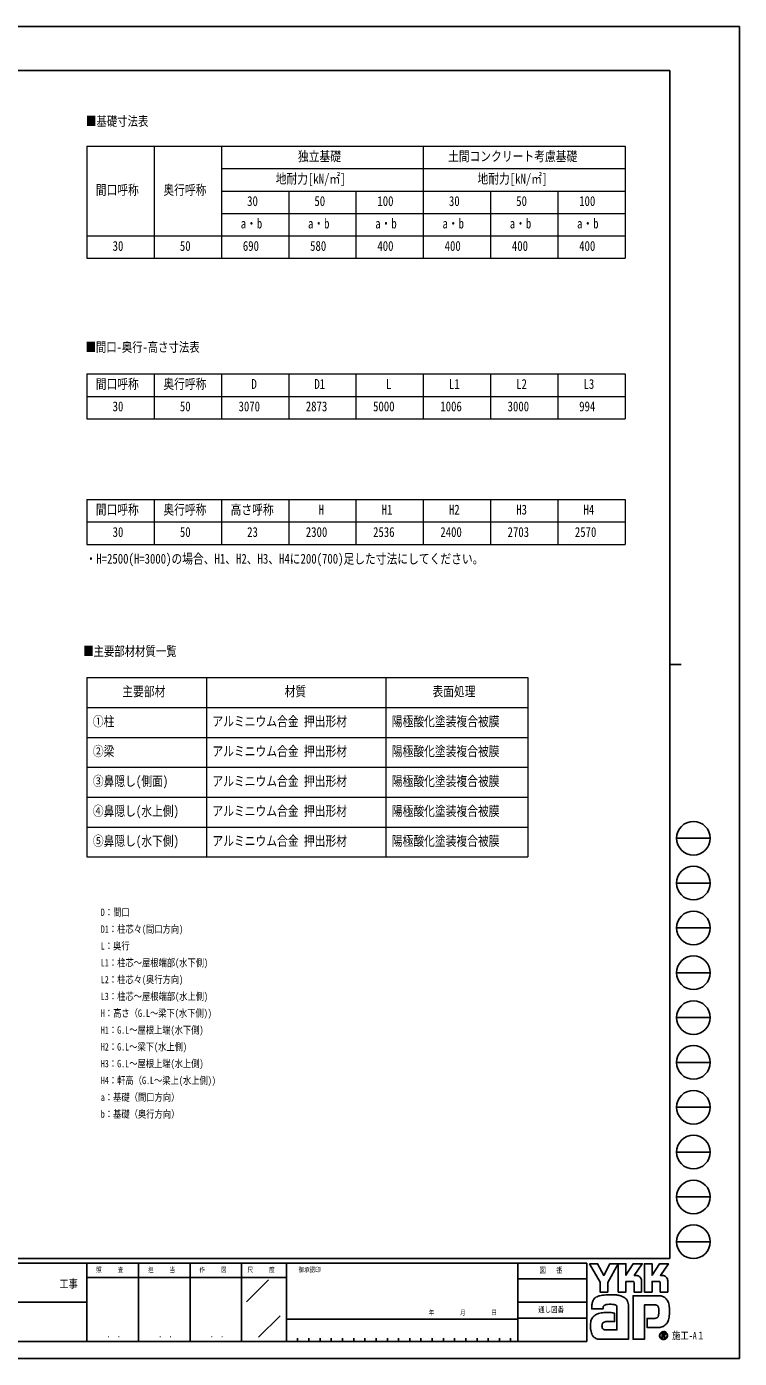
# Model space of a CAD drawing. Units: millimetres, scale not verified. Extents: x -12615 to 12615, y -8910 to 8910.
# Drawn here: x 3079 to 12615, y -8910 to 8910 of the extents above; entities that cross this region are included whole.
import ezdxf
from ezdxf.enums import TextEntityAlignment as Align

# ---------------------------------------------------------------- set-up
doc = ezdxf.new("R2010")
doc.units = ezdxf.units.MM
doc.header["$LTSCALE"] = 40
doc.layers.add('0-1_TABLE1', color=7, linetype='Continuous', lineweight=18)
doc.layers.add('0-2_USER1', color=3, linetype='Continuous')
doc.layers.add('0-7_YKK_ZWAK', color=7, linetype='Continuous')
doc.styles.add('ＭＳ ゴシック', font='')
doc.styles.get('ＭＳ ゴシック').set_extended_font_data('MS Gothic')

msp = doc.modelspace()

# ---------------------------------------------------------------- linework, layer by layer
at = {"layer": '0-1_TABLE1'}
for p, q in [((3885, 7310), (11085, 7310)), ((3885, 7310), (3885, 5810)), ((4785, 7310), (4785, 5810)), ((8385, 7310), (8385, 5810)), ((11085, 7310), (11085, 5810)), ((5685, 7010), (11085, 7010)), ((5685, 6710), (11085, 6710)), ((6585, 6710), (6585, 5810)), ((7485, 6710), (7485, 5810)), ((9285, 6710), (9285, 5810)), ((10185, 6710), (10185, 5810)), ((5685, 6410), (11085, 6410)), ((3885, 6110), (11085, 6110)), ((3885, 5810), (11085, 5810)), ((3885, 4262.94), (11085, 4262.94)), ((3885, 4262.94), (3885, 3662.94)), ((4785, 4262.94), (4785, 3662.94)), ((5685, 4262.94), (5685, 3662.94)), ((6585, 4262.94), (6585, 3662.94)), ((7485, 4262.94), (7485, 3662.94)), ((8385, 4262.94), (8385, 3662.94)), ((9285, 4262.94), (9285, 3662.94)), ((10185, 4262.94), (10185, 3662.94)), ((11085, 4262.94), (11085, 3662.94)), ((3885, 3962.94), (11085, 3962.94)), ((3885, 3662.94), (11085, 3662.94)), ((3885, 2581.7), (11085, 2581.7)), ((3885, 2581.7), (3885, 1981.7)), ((4785, 2581.7), (4785, 1981.7)), ((5685, 2581.7), (5685, 1981.7)), ((6585, 2581.7), (6585, 1981.7)), ((7485, 2581.7), (7485, 1981.7)), ((8385, 2581.7), (8385, 1981.7)), ((9285, 2581.7), (9285, 1981.7)), ((10185, 2581.7), (10185, 1981.7)), ((11085, 2581.7), (11085, 1981.7)), ((3885, 2281.7), (11085, 2281.7)), ((3885, 1981.7), (11085, 1981.7)), ((3885, 198.9), (9785, 198.9)), ((3885, 198.9), (3885, -2201.1)), ((5485, 198.9), (5485, -2201.1)), ((7885, 198.9), (7885, -2201.1)), ((9785, 198.9), (9785, -2201.1)), ((3885, -201.1), (9785, -201.1)), ((3885, -601.1), (9785, -601.1)), ((3885, -1001.1), (9785, -1001.1)), ((3885, -1401.1), (9785, -1401.1)), ((3885, -1801.1), (9785, -1801.1)), ((3885, -2201.1), (9785, -2201.1))]:
    msp.add_line(p, q, dxfattribs=at)
msp.add_lwpolyline([(5685, 7310), (5685, 7010), (5685, 6110), (5685, 5810)], dxfattribs=at)
at = {"layer": '0-7_YKK_ZWAK'}
for p, q in [((11685.06, 8325), (-11714.94, 8325)), ((11685.06, 8325), (11685.06, -7575)), ((11685.06, 375), (11835.06, 375)), ((11775.06, -1950), (12225.06, -1950)), ((11775.06, -2550), (12225.06, -2550)), ((11775.06, -3150), (12225.06, -3150)), ((11775.06, -3750), (12225.06, -3750)), ((11775.06, -4350), (12225.06, -4350)), ((11775.06, -4950), (12225.06, -4950)), ((11775.06, -5550), (12225.06, -5550)), ((11775.06, -6150), (12225.06, -6150)), ((11775.06, -6750), (12225.06, -6750)), ((11775.06, -7350), (12225.06, -7350)), ((11685.06, -7575), (-11714.94, -7575)), ((3885.06, -7635), (-14.94, -7635)), ((4575.06, -7635), (4575.06, -8685)), ((5265.06, -7635), (5265.06, -8685)), ((5955.06, -7635), (5955.06, -8685)), ((6555.06, -7635), (5955.06, -7635)), ((9652.56, -7635), (6555.06, -7635)), ((6555.06, -7635), (6555.06, -8685)), ((9652.56, -7635), (9652.56, -8685)), ((10575.06, -7635), (9652.56, -7635)), ((10575.06, -7635), (10575.06, -8685)), ((5955.06, -7830), (3885.06, -7830)), ((5955.06, -7830), (6555.06, -7830)), ((6021.31, -8154.87), (6315.11, -7861.08)), ((9652.56, -7845), (10575.06, -7845)), ((-14.94, -8160), (3885.06, -8160)), ((9652.56, -8160), (10575.06, -8160)), ((6182.02, -8627.97), (6470.68, -8339.3)), ((10575.06, -8370), (9652.56, -8370)), ((6555.06, -8385), (9652.56, -8385)), ((-14.94, -8685), (3885.06, -8685)), ((3885.06, -8685), (5955.06, -8685)), ((5955.06, -8685), (6555.06, -8685)), ((6555.06, -8685), (9652.56, -8685)), ((6705.06, -8640), (6705.06, -8685)), ((6855.06, -8640), (6855.06, -8685)), ((7005.06, -8640), (7005.06, -8685)), ((7155.06, -8640), (7155.06, -8685)), ((7305.06, -8640), (7305.06, -8685)), ((7455.06, -8640), (7455.06, -8685)), ((7605.06, -8640), (7605.06, -8685)), ((7755.06, -8640), (7755.06, -8685)), ((7905.06, -8640), (7905.06, -8685)), ((8055.06, -8640), (8055.06, -8685)), ((8205.06, -8640), (8205.06, -8685)), ((8355.06, -8640), (8355.06, -8685)), ((8505.06, -8640), (8505.06, -8685)), ((8655.06, -8640), (8655.06, -8685)), ((8805.06, -8640), (8805.06, -8685)), ((8955.06, -8640), (8955.06, -8685)), ((9105.06, -8640), (9105.06, -8685)), ((9255.06, -8640), (9255.06, -8685)), ((9405.06, -8640), (9405.06, -8685)), ((9555.06, -8640), (9555.06, -8685)), ((9652.56, -8685), (10575.06, -8685)), ((11600.02, -8651.94), (11600.02, -8651.94))]:
    msp.add_line(p, q, dxfattribs=at)
for points in [[(-12615, -8910), (12615, -8910), (12615, 8910), (-12615, 8910)], [(10608.06, -7644), (10718.49, -7644), (10801.41, -7800.3), (10884.12, -7644), (10994.63, -7644), (10853.01, -7895.97), (10853.01, -8022.4), (10752.29, -8022.4), (10752.29, -7892.57)]]:
    msp.add_lwpolyline(points, close=True, dxfattribs=at)
for points in [[(5955.06, -7635), (3885.06, -7635), (3885.06, -8685)], [(11191.64, -7879.83), (11096.31, -7879.83), (11096.31, -8022.29), (10994.74, -8022.29), (10994.74, -7644), (11096.31, -7644), (11096.31, -7798.75), (11196.21, -7644), (11315.52, -7644), (11208.48, -7800.64), (11212.27, -7800.64), (11216.46, -7800.64), (11220.76, -7800.64), (11224.9, -7800.64), (11228.6, -7800.64), (11231.58, -7800.64), (11233.57, -7800.64), (11234.3, -7800.64)], [(11542.53, -7879.83), (11447.31, -7879.83), (11447.31, -8022.4), (11345.69, -8022.4), (11345.69, -7644), (11447.31, -7644), (11447.31, -7798.75), (11547.1, -7644), (11666.41, -7644), (11559.37, -7800.64), (11563.2, -7800.64), (11567.41, -7800.64), (11571.71, -7800.64), (11575.84, -7800.64), (11579.52, -7800.64), (11582.49, -7800.64), (11584.47, -7800.64), (11585.19, -7800.64)], [(11263.52, -7806.64), (11275.65, -7813.57), (11285.92, -7822.6), (11294.18, -7833.36), (11300.27, -7845.45), (11304.03, -7858.49), (11305.32, -7872.11), (11305.32, -8022.65), (11206.23, -8022.65), (11206.23, -7894.23)], [(11614.45, -7806.64), (11626.61, -7813.57), (11636.92, -7822.6), (11645.22, -7833.36), (11651.35, -7845.45), (11655.14, -7858.49), (11656.44, -7872.11), (11656.44, -8022.4), (11557.12, -8022.4), (11557.12, -7894.23)], [(10814.39, -8196.93), (10807.42, -8200.86), (10801.98, -8205.65), (10797.86, -8211.25), (10794.88, -8217.59), (10792.82, -8224.59), (10791.48, -8232.21), (10790.67, -8240.37), (10790.19, -8249), (10640.23, -8249.37), (10640.67, -8228.86), (10641.5, -8205.82)], [(11123.13, -8157.5), (11127.38, -8174.71), (11129.79, -8193.13), (11130.55, -8212.76), (11130.55, -8655), (10768.66, -8655)], [(10871.84, -8296.58), (10900.22, -8298.46), (10922.53, -8300.96), (10937.13, -8303.3), (10942.36, -8304.7), (10942.36, -8419.42), (10925.77, -8417.67), (10907.57, -8416.68), (10888.94, -8416.3), (10871.06, -8416.36), (10855.1, -8416.69), (10842.25, -8417.13), (10833.68, -8417.51), (10830.56, -8417.68), (10817.59, -8420.05), (10806.4, -8423.76), (10797.01, -8428.84), (10789.4, -8435.31), (10783.58, -8443.19), (10779.55, -8452.51), (10777.31, -8463.3), (10776.86, -8475.57), (10778.29, -8489.07), (10781.15, -8500.22), (10785.28, -8509.25), (10790.48, -8516.37), (10796.58, -8521.78), (10803.4, -8525.72), (10810.76, -8528.37), (10818.48, -8529.97), (10977.79, -8529.97), (10977.79, -8235.22), (10977.83, -8229.38), (10977.53, -8223.66), (10976.78, -8218.16), (10975.5, -8212.94), (10973.59, -8208.07), (10970.96, -8203.64), (10967.51, -8199.72), (10963.16, -8196.37)], [(10963.16, -8196.37), (10953.82, -8192.71), (10938.88, -8189.6), (10919.82, -8187.31), (10898.12, -8186.08), (10875.25, -8186.18), (10852.69, -8187.85)], [(11486.61, -8194.52), (11343.58, -8194.52), (11343.58, -8655), (11193.69, -8655), (11193.69, -8072.37), (11542.06, -8072.37)], [(11636.14, -8113.54), (11645.92, -8125.87), (11653.24, -8137.83), (11658.35, -8148.65)], [(11623.69, -8462.91), (11609.85, -8473.67), (11595.43, -8482.13), (11580.55, -8488.44), (11565.3, -8492.76), (11549.8, -8495.23), (11534.16, -8496.03), (11380.08, -8496.03), (11380.08, -8374.99), (11466.96, -8374.99), (11482.98, -8374.77), (11497.07, -8373.4), (11509.16, -8369.86)], [(11537.48, -8282.99), (11537.29, -8263.9), (11536.38, -8246.69), (11534.23, -8231.59), (11530.31, -8218.78)], [(11623.82, -8587.79), (11623.75, -8586.03), (11623.53, -8584.34), (11623.16, -8582.71), (11622.66, -8581.16), (11622.01, -8579.69), (11621.22, -8578.31), (11620.3, -8577.02), (11619.24, -8575.84), (11617.85, -8574.61), (11616.31, -8573.54), (11614.62, -8572.63), (11612.79, -8571.88), (11610.84, -8571.29), (11608.75, -8570.87), (11606.55, -8570.61), (11604.23, -8570.53), (11581.5, -8570.53), (11581.5, -8637.42), (11588.37, -8637.42), (11588.37, -8577.35), (11604.23, -8577.35), (11605.87, -8577.41), (11607.41, -8577.57), (11608.85, -8577.83), (11610.19, -8578.2), (11611.42, -8578.67), (11612.53, -8579.24), (11613.52, -8579.9), (11614.4, -8580.67)], [(11617.08, -8587.79), (11616.66, -8591.01), (11615.51, -8593.54), (11613.78, -8595.47), (11611.64, -8596.87), (11609.23, -8597.83), (11606.71, -8598.42), (11604.25, -8598.72), (11601.99, -8598.8), (11596.03, -8598.8), (11599.04, -8603.91), (11618.68, -8637.65), (11626.54, -8637.65), (11607.6, -8605.17), (11609.37, -8604.82), (11611.07, -8604.37), (11612.67, -8603.83), (11614.19, -8603.2), (11615.6, -8602.47), (11616.92, -8601.65), (11618.14, -8600.73), (11619.24, -8599.73)]]:
    msp.add_lwpolyline(points, dxfattribs=at)
for centre in [(12000.06, -1950), (12000.06, -2550), (12000.06, -3150), (12000.06, -3750), (12000.06, -4350), (12000.06, -4950), (12000.06, -5550), (12000.06, -6150), (12000.06, -6750), (12000.06, -7350)]:
    msp.add_circle(centre, 225, dxfattribs=at)
for centre, radius, start, end in [((11234.45, -7875.57), 74.93, 78.26798, 90.11215), ((11235.52, -7870.11), 69.37, 66.19963, 78.22058), ((11585.34, -7875.7), 75.07, 78.27851, 90.10826), ((11586.37, -7870.44), 69.7, 66.2483, 78.23226), ((11192.17, -7893.88), 14.06, 358.57817, 92.1683), ((11543.13, -7893.81), 14, 358.29941, 92.43455), ((10913.41, -8221.38), 272.36, 171.55622, 176.72493), ((10821.12, -8207.6), 179.04, 163.48385, 171.57982), ((10774.82, -8193.86), 130.74, 152.2125, 163.4865), ((10754.81, -8183.52), 108.22, 138.03852, 152.12015), ((10754.79, -8184.02), 108.55, 122.60463, 137.83438), ((10769.15, -8207.24), 135.84, 108.37421, 122.42809), ((10791.88, -8288.08), 219.75, 100.93159, 107.35499), ((10866.16, -8648.45), 587.69, 97.86054, 101.37938), ((10901.03, -8890.74), 832.48, 94.90201, 97.9576), ((10853.97, -8290.89), 101.95, 102.4979, 112.84632), ((10903.41, -8910.14), 852, 91.6169, 94.94971), ((10873.7, -8375.98), 189.3, 96.37207, 102.75341), ((10900.11, -8772.18), 714.01, 87.51794, 91.66439), ((10909.38, -8573.33), 514.94, 81.92631, 87.59083), ((10936.76, -8385.69), 325.32, 73.67137, 82.05943), ((10977.38, -8249.75), 183.45, 60.60528, 73.9085), ((10994.01, -8216.59), 146.41, 52.17347, 59.90542), ((11008.88, -8197.34), 122.08, 43.55042, 52.14561), ((11017.07, -8189.43), 110.69, 34.48659, 43.50182), ((11017.13, -8189.26), 110.55, 25.58915, 34.43128), ((11007.29, -8193.87), 121.41, 17.43089, 25.54591), ((11487.42, -8268.03), 73.52, 77.94572, 90.63794), ((11493.81, -8238.05), 42.86, 60.20991, 77.92418), ((11536.36, -8232.64), 160.37, 78.73198, 87.96551), ((11541.07, -8208.59), 135.87, 69.03034, 78.69541), ((11545.45, -8196.9), 123.38, 59.39484, 68.9885), ((11547.48, -8193.34), 119.28, 50.3012, 59.3616), ((11546.74, -8194.18), 120.4, 42.05209, 50.28551), ((11487.28, -8228.44), 188.76, 14.76267, 25.00486), ((11371.51, -8259.99), 308.76, 7.9139, 14.95041), ((10754.78, -8438.01), 127.65, 142.04688, 153.80771), ((10750.42, -8434.88), 122.29, 130.60221, 141.94427), ((10757.63, -8443.54), 133.55, 120.60724, 130.53081), ((10771.85, -8467.72), 161.6, 112.58838, 120.58162), ((10790.98, -8513.7), 211.4, 106.61303, 112.59024), ((10821.07, -8614.84), 316.93, 99.87193, 106.59825), ((10837.93, -8709.82), 413.39, 94.78469, 99.91711), ((10846.14, -8804.31), 508.24, 90.80099, 94.81812), ((10847.39, -8874.68), 578.61, 87.57779, 90.82714), ((11495.16, -8338.28), 34.54, 293.91672, 314.09376), ((11497.96, -8230.26), 34.04, 39.8078, 59.75378), ((11490.45, -8334.13), 40.8, 314.78099, 333.92928), ((11492.14, -8234.71), 41.37, 22.65544, 39.38165), ((11460.15, -8319.42), 74.48, 334.00676, 347.34989), ((11377.49, -8300.27), 159.33, 347.14308, 355.40008), ((11196.61, -8284.73), 340.88, 355.2339, 0.29193), ((11307.45, -8294.38), 373.25, 347.15166, 352.97565), ((11255.87, -8276.8), 425.61, 2.54376, 8.01251), ((11208.51, -8281.51), 473.02, 352.8937, 357.82206), ((11189.59, -8280.29), 491.98, 357.76419, 2.60674), ((10914.4, -8470.46), 291.87, 174.55588, 182.47272), ((11077.49, -8467.89), 454.94, 181.90948, 187.89042), ((10826.95, -8462.09), 204.02, 164.97537, 174.56739), ((10886.08, -8494.82), 261.65, 187.80471, 196.36971), ((10777.37, -8448.87), 152.71, 153.89178, 164.94341), ((11600.11, -8604.57), 52.92, 90.09157, 179.92363), ((11600.1, -8604.47), 52.82, 44.93442, 90.08536), ((11523.69, -8350.16), 150.71, 311.57033, 318.66243), ((11506.24, -8334.86), 173.92, 318.67367, 325.29112), ((11551.08, -8368.28), 118.04, 326.23251, 339.61931), ((11440.22, -8325.35), 236.92, 339.22498, 347.31457), ((10785.01, -8524.67), 156.26, 196.3102, 208.20993), ((10741.01, -8548.09), 106.41, 208.29777, 223.35561), ((10731.08, -8556.83), 93.2, 223.64205, 239.63663), ((10739.32, -8541.84), 110.3, 239.8785, 253.65355), ((10754.4, -8490.03), 164.26, 253.69102, 263.74909), ((10767.18, -8376.29), 278.71, 263.68487, 270.30455), ((11599.78, -8604.63), 52.6, 179.86065, 225.14399), ((11599.77, -8604.4), 47.06, 134.8007, 180.12175), ((11599.58, -8604.7), 46.87, 179.75513, 225.29722), ((11600.03, -8604.63), 52.77, 224.94536, 269.98445), ((11599.91, -8604.13), 46.97, 89.86602, 135.149), ((11599.93, -8605.12), 46.82, 224.62822, 270.10973), ((11600.12, -8604.49), 47.33, 45.03108, 90.11509), ((11600.03, -8604.37), 53.04, 269.98802, 314.93777), ((11599.95, -8604.42), 47.52, 270.09072, 359.90926), ((11607.02, -8587.51), 10.06, 358.3894, 42.86139), ((11607.22, -8588.27), 16.6, 316.37674, 1.6565), ((11600.15, -8604.5), 47.31, 0.00643, 45.07115), ((11600.52, -8604.31), 52.41, 359.78949, 45.13288), ((11600.39, -8604.71), 52.54, 314.92572, 0.23508)]:
    msp.add_arc(centre, radius, start, end, dxfattribs=at)

# ---------------------------------------------------------------- texts
at = {"layer": '0-1_TABLE1', "style": 'ＭＳ ゴシック', "width": 0.8}
for s, p in [('独立基礎', (6708.6, 7070)), ('土間コンクリート考慮基礎', (8717.4, 7070)), ('地耐力[kN/㎡]', (6411, 6770)), ('地耐力[kN/㎡]', (9111, 6770)), ('間口呼称', (4003.8, 6620)), ('奥行呼称', (4908.6, 6620)), ('30', (6029.4, 6470)), ('50', (6929.4, 6470)), ('100', (7771.8, 6470)), ('30', (8729.4, 6470)), ('50', (9629.4, 6470)), ('100', (10471.8, 6470)), ('a・b', (5943, 6170)), ('a・b', (6843, 6170)), ('a・b', (7743, 6170)), ('a・b', (8643, 6170)), ('a・b', (9543, 6170)), ('a・b', (10443, 6170)), ('30', (4229.4, 5870)), ('50', (5129.4, 5870)), ('690', (5971.8, 5870)), ('580', (6871.8, 5870)), ('400', (7771.8, 5870)), ('400', (8671.8, 5870)), ('400', (9571.8, 5870)), ('400', (10471.8, 5870)), ('間口呼称', (4003.8, 4022.94)), ('奥行呼称', (4908.6, 4022.94)), ('D', (6087, 4022.94)), ('D1', (6929.4, 4022.94)), ('L', (7887, 4022.94)), ('L1', (8729.4, 4022.94)), ('L2', (9629.4, 4022.94)), ('L3', (10529.4, 4022.94)), ('30', (4229.4, 3722.94)), ('50', (5129.4, 3722.94)), ('3070', (5914.2, 3722.94)), ('2873', (6814.2, 3722.94)), ('5000', (7714.2, 3722.94)), ('1006', (8614.2, 3722.94)), ('3000', (9514.2, 3722.94)), ('994', (10471.8, 3722.94)), ('間口呼称', (4003.8, 2341.7)), ('奥行呼称', (4908.6, 2341.7)), ('高さ呼称', (5808.6, 2341.7)), ('H', (6987, 2341.7)), ('H1', (7829.4, 2341.7)), ('H2', (8729.4, 2341.7)), ('H3', (9629.4, 2341.7)), ('H4', (10529.4, 2341.7)), ('30', (4229.4, 2041.7)), ('50', (5129.4, 2041.7)), ('23', (6029.4, 2041.7)), ('2300', (6814.2, 2041.7)), ('2536', (7714.2, 2041.7)), ('2400', (8614.2, 2041.7)), ('2703', (9514.2, 2041.7)), ('2570', (10414.2, 2041.7)), ('主要部材', (4358.6, -91.1)), ('材質', (6531.4, -91.1)), ('表面処理', (8508.6, -91.1)), ('①柱', (3965, -491.1)), ('アルミニウム合金 押出形材', (5565, -491.1)), ('陽極酸化塗装複合被膜', (7965, -491.1)), ('②梁', (3965, -891.1)), ('アルミニウム合金 押出形材', (5565, -891.1)), ('陽極酸化塗装複合被膜', (7965, -891.1)), ('③鼻隠し(側面)', (3965, -1291.1)), ('アルミニウム合金 押出形材', (5565, -1291.1)), ('陽極酸化塗装複合被膜', (7965, -1291.1)), ('④鼻隠し(水上側)', (3965, -1691.1)), ('アルミニウム合金 押出形材', (5565, -1691.1)), ('陽極酸化塗装複合被膜', (7965, -1691.1)), ('⑤鼻隠し(水下側)', (3965, -2091.1)), ('アルミニウム合金 押出形材', (5565, -2091.1)), ('陽極酸化塗装複合被膜', (7965, -2091.1))]:
    msp.add_text(s, height=132, dxfattribs=at).set_placement(p, align=Align.BOTTOM_LEFT)
at = {"layer": '0-2_USER1', "style": 'ＭＳ ゴシック', "width": 0.8}
for s, height, p in [('■基礎寸法表', 127.3, (3874.12, 7544.1)), ('■間口-奥行-高さ寸法表', 127.3, (3866.49, 4520.44)), ('・H=2500(H=3000)の場合、H1、H2、H3、H4に200(700)足した寸法にしてください。', 132, (3866.91, 1684.28)), ('■主要部材材質一覧', 127.3, (3835.71, 451.48)), ('D：間口', 98.97, (4071.19, -3020.18)), ('D1：柱芯々(間口方向)', 98.97, (4071.19, -3245.18)), ('L：奥行', 98.97, (4071.19, -3470.18)), ('L1：柱芯～屋根端部(水下側)', 98.97, (4071.19, -3695.18)), ('L2：柱芯々(奥行方向)', 98.97, (4071.19, -3920.18)), ('L3：柱芯～屋根端部(水上側)', 98.97, (4071.19, -4145.18)), ('H：高さ（G.L～梁下(水下側))', 98.97, (4071.19, -4370.18)), ('H1：G.L～屋根上端(水下側)', 98.97, (4071.19, -4595.18)), ('H2：G.L～梁下(水上側)', 98.97, (4071.19, -4820.18)), ('H3：G.L～屋根上端(水上側)', 98.97, (4071.19, -5045.18)), ('H4：軒高（G.L～梁上(水上側))', 98.97, (4071.19, -5270.18)), ('a：基礎（間口方向）', 98.97, (4071.19, -5495.18)), ('b：基礎（奥行方向）', 98.97, (4071.19, -5720.18))]:
    msp.add_text(s, height=height, dxfattribs=at).set_placement(p, align=Align.BOTTOM_LEFT)
at = {"layer": '0-7_YKK_ZWAK', "style": 'ＭＳ ゴシック', "width": 0.8}
for s, height, p in [('照     査', 65.98, (4009.26, -7777.5)), ('担     当', 65.98, (4701.66, -7777.5)), ('作     図', 65.98, (5391.66, -7777.5)), ('尺     度', 65.98, (6034.26, -7777.5)), ('御承認印', 65.98, (6717.41, -7777.5)), ('図\u3000 番', 76.98, (9940.21, -7792.5)), ('工事', 110, (3517, -8002.4)), ('年        月        日', 65.98, (8459.72, -8349.64)), ('通し図番', 76.98, (9923.41, -8317.5)), ('施工-A１', 98.97, (11715.06, -8685)), ('． ．', 77.75, (4155, -8653.06)), ('． ．', 77.75, (4845, -8653.06)), ('． ．', 77.75, (5535, -8653.06))]:
    msp.add_text(s, height=height, dxfattribs=at).set_placement(p, align=Align.BOTTOM_LEFT)

doc.saveas('drawing.dxf')
